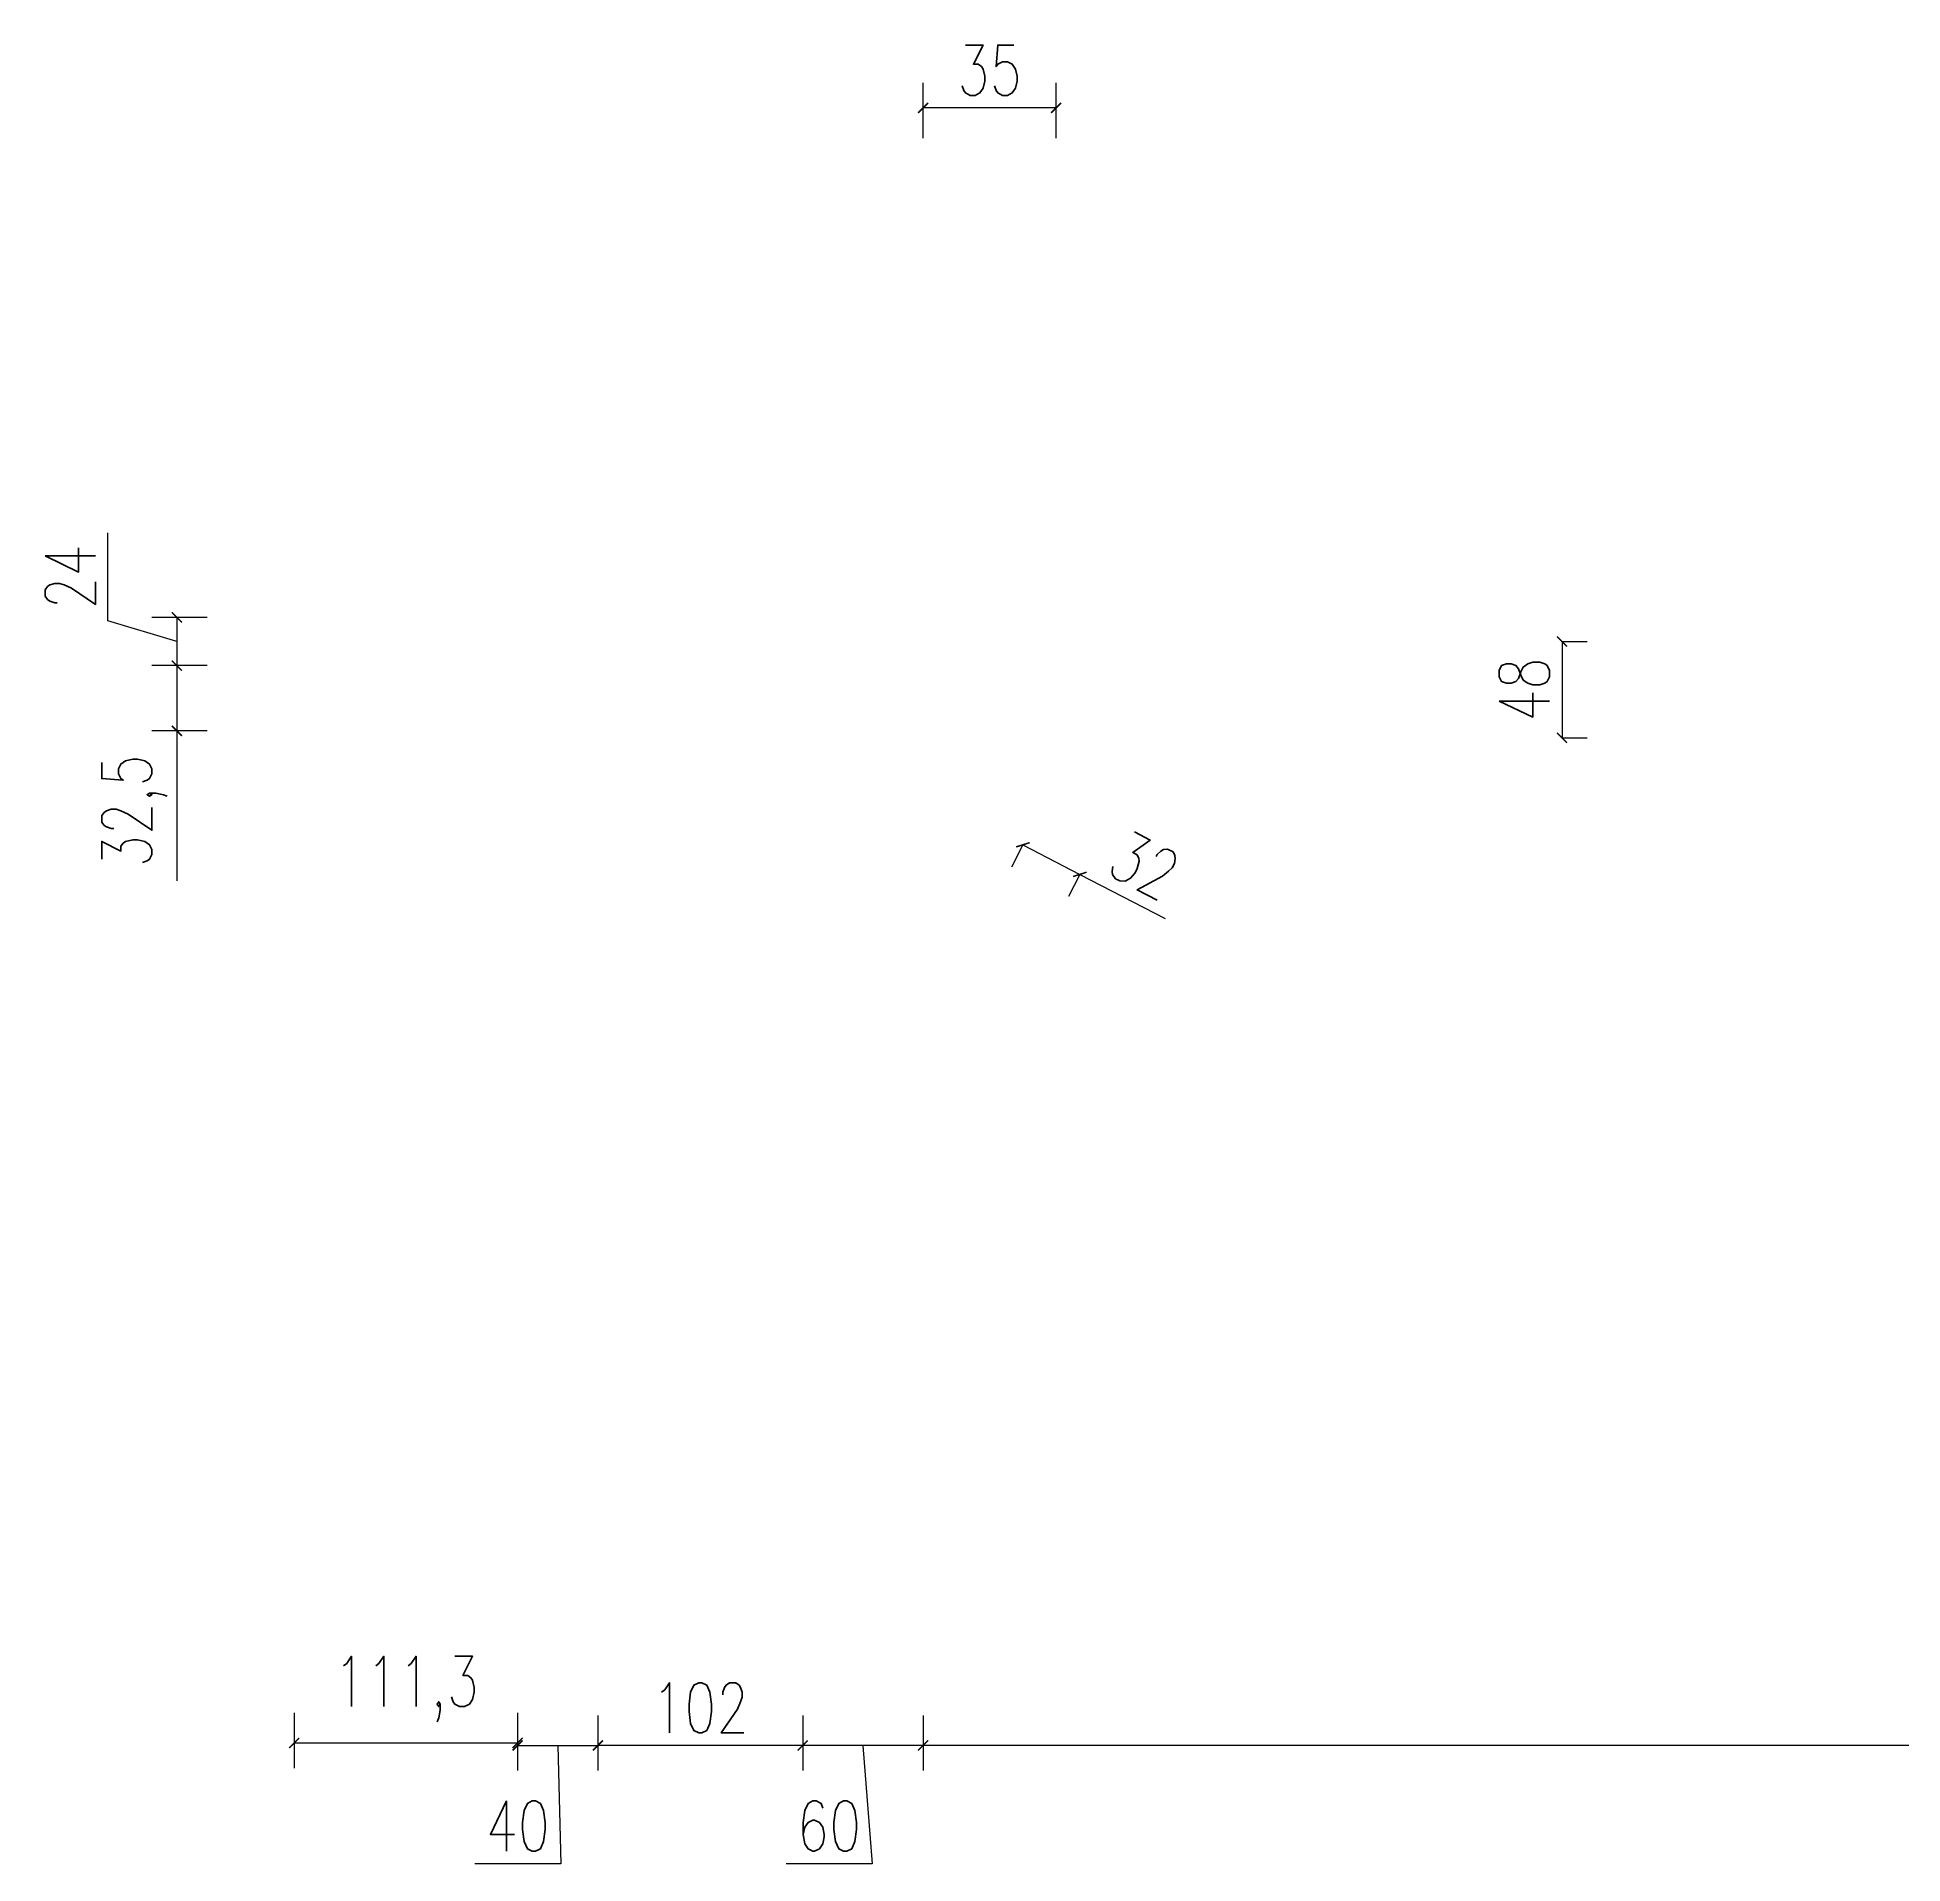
# Model space of a CAD drawing. Header units: millimetres. Extents: x -324080 to 120693, y -32448 to 53734.
# Drawn here: x -60403 to -59474, y 12865 to 13775 of the extents above; entities that cross this region are included whole.
import ezdxf

# ---------------------------------------------------------------- set-up
doc = ezdxf.new("R2010")
doc.units = ezdxf.units.MM
doc.styles.add('Opisowy', font='simplex.shx', dxfattribs={"width": 0.75, "height": 2.5})
doc.dimstyles.new('Opisowy', dxfattribs={"dimscale": 0, "dimtxt": 2.5, "dimasz": 0.5, "dimexe": 1.25, "dimexo": 0.625, "dimtad": 1, "dimdec": 1, "dimtxsty": 'Opisowy', "dimblk": 'ARCHTICK', "dimcen": 1, "dimadec": 0, "dimazin": 0, "dimtfac": 1, "dimtdec": 1, "dimtmove": 0, "dimatfit": 3, "dimfxl": 1.5, "dimfxlon": 1, "dimarcsym": 0})

# ---------------------------------------------------------------- blocks, each defined once
blk = doc.blocks.new('_ArchTick')
at = {"color": 0, "linetype": 'ByBlock', "const_width": 0.15}
blk.add_lwpolyline([(-0.5, -0.5), (0.5, 0.5)], dxfattribs=at)
blk = doc.blocks.new('*D179')
at = {"color": 0, "lineweight": -2, "transparency": 16777216}
for p, q in [((-59962.17, 12939.28), (-59962.17, 12911.78)), ((-58177.65, 12939.28), (-58177.65, 12911.78)), ((-58177.65, 12924.28), (-59962.17, 12924.28))]:
    blk.add_line(p, q, dxfattribs=at)
at = {"layer": 'Defpoints', "color": 0, "transparency": 16777216}
for p in [(-59962.17, 12982.17), (-58177.65, 12976.17), (-59962.17, 12924.28)]:
    blk.add_point(p, dxfattribs=at)
at = {"color": 0, "lineweight": -2, "transparency": 16777216, "xscale": 5, "yscale": 5, "zscale": 5, "rotation": 180}
blk.add_blockref('_ArchTick', (-59962.17, 12924.28), dxfattribs=at)
at = {"color": 0, "lineweight": -2, "transparency": 16777216, "xscale": 5, "yscale": 5, "zscale": 5}
blk.add_blockref('_ArchTick', (-58177.65, 12924.28), dxfattribs=at)
at = {"color": 0, "lineweight": 9, "transparency": 16777216, "insert": (-59069.91, 12945.41), "char_height": 25, "attachment_point": 5, "style": 'Opisowy'}
blk.add_mtext('1784,5', dxfattribs=at)
blk = doc.blocks.new('*D180')
at = {"color": 0, "lineweight": -2, "transparency": 16777216}
for p, q in [((-60022.17, 12939.28), (-60022.17, 12911.78)), ((-59962.17, 12939.28), (-59962.17, 12911.78)), ((-59962.17, 12924.28), (-60022.17, 12924.28)), ((-59992.17, 12924.28), (-59987.57, 12865.38)), ((-59987.57, 12865.38), (-60030.42, 12865.38))]:
    blk.add_line(p, q, dxfattribs=at)
at = {"layer": 'Defpoints', "color": 0, "transparency": 16777216}
for p in [(-60022.17, 12988.17), (-59962.17, 12982.17), (-60022.17, 12924.28)]:
    blk.add_point(p, dxfattribs=at)
at = {"color": 0, "lineweight": -2, "transparency": 16777216, "xscale": 5, "yscale": 5, "zscale": 5, "rotation": 180}
blk.add_blockref('_ArchTick', (-60022.17, 12924.28), dxfattribs=at)
at = {"color": 0, "lineweight": -2, "transparency": 16777216, "xscale": 5, "yscale": 5, "zscale": 5}
blk.add_blockref('_ArchTick', (-59962.17, 12924.28), dxfattribs=at)
at = {"color": 0, "lineweight": 9, "transparency": 16777216, "insert": (-60009, 12884.13), "char_height": 25, "attachment_point": 5, "style": 'Opisowy'}
blk.add_mtext('60', dxfattribs=at)
blk = doc.blocks.new('*D181')
at = {"color": 0, "lineweight": -2, "transparency": 16777216}
for p, q in [((-60124.17, 12939.28), (-60124.17, 12911.78)), ((-60022.17, 12939.28), (-60022.17, 12911.78)), ((-60022.17, 12924.28), (-60124.17, 12924.28))]:
    blk.add_line(p, q, dxfattribs=at)
at = {"layer": 'Defpoints', "color": 0, "transparency": 16777216}
for p in [(-60124.17, 13462.17), (-60022.17, 12988.17), (-60124.17, 12924.28)]:
    blk.add_point(p, dxfattribs=at)
at = {"color": 0, "lineweight": -2, "transparency": 16777216, "xscale": 5, "yscale": 5, "zscale": 5, "rotation": 180}
blk.add_blockref('_ArchTick', (-60124.17, 12924.28), dxfattribs=at)
at = {"color": 0, "lineweight": -2, "transparency": 16777216, "xscale": 5, "yscale": 5, "zscale": 5}
blk.add_blockref('_ArchTick', (-60022.17, 12924.28), dxfattribs=at)
at = {"color": 0, "lineweight": 9, "transparency": 16777216, "insert": (-60073.17, 12943.03), "char_height": 25, "attachment_point": 5, "style": 'Opisowy'}
blk.add_mtext('102', dxfattribs=at)
blk = doc.blocks.new('*D183')
at = {"color": 0, "lineweight": -2, "transparency": 16777216}
for p, q in [((-60368.25, 13484.49), (-60368.25, 13528.24)), ((-60333.88, 13474.17), (-60368.25, 13484.49)), ((-60318.88, 13486.17), (-60346.38, 13486.17)), ((-60333.88, 13486.17), (-60333.88, 13462.17)), ((-60318.88, 13462.17), (-60346.38, 13462.17))]:
    blk.add_line(p, q, dxfattribs=at)
at = {"layer": 'Defpoints', "color": 0, "transparency": 16777216}
for p in [(-60164.17, 13486.17), (-60333.88, 13462.17), (-60164.17, 13462.17)]:
    blk.add_point(p, dxfattribs=at)
at = {"color": 0, "lineweight": -2, "transparency": 16777216, "xscale": 5, "yscale": 5, "zscale": 5}
for p, rotation in [((-60333.88, 13486.17), 90), ((-60333.88, 13462.17), 270)]:
    blk.add_blockref('_ArchTick', p, dxfattribs=dict(at, rotation=rotation))
at = {"color": 0, "lineweight": 9, "transparency": 16777216, "insert": (-60387, 13506.36), "char_height": 25, "attachment_point": 5, "rotation": 90, "style": 'Opisowy'}
blk.add_mtext('24', dxfattribs=at)
blk = doc.blocks.new('*D184')
at = {"color": 0, "lineweight": -2, "transparency": 16777216}
for p, q in [((-60275.46, 12940.53), (-60275.46, 12913.03)), ((-60164.17, 12940.53), (-60164.17, 12913.03)), ((-60275.46, 12925.53), (-60164.17, 12925.53))]:
    blk.add_line(p, q, dxfattribs=at)
at = {"layer": 'Defpoints', "color": 0, "transparency": 16777216}
for p in [(-60164.17, 13462.17), (-60275.46, 13429.67), (-60164.17, 12925.53)]:
    blk.add_point(p, dxfattribs=at)
at = {"color": 0, "lineweight": -2, "transparency": 16777216, "xscale": 5, "yscale": 5, "zscale": 5, "rotation": 180}
blk.add_blockref('_ArchTick', (-60275.46, 12925.53), dxfattribs=at)
at = {"color": 0, "lineweight": -2, "transparency": 16777216, "xscale": 5, "yscale": 5, "zscale": 5}
blk.add_blockref('_ArchTick', (-60164.17, 12925.53), dxfattribs=at)
at = {"color": 0, "lineweight": 9, "transparency": 16777216, "insert": (-60219.55, 12952.37), "char_height": 25, "attachment_point": 5, "style": 'Opisowy'}
blk.add_mtext('111,3', dxfattribs=at)
blk = doc.blocks.new('*D185')
at = {"color": 0, "lineweight": -2, "transparency": 16777216}
for p, q in [((-60164.17, 12939.28), (-60164.17, 12911.78)), ((-60124.17, 12939.28), (-60124.17, 12911.78)), ((-60164.17, 12924.28), (-60124.17, 12924.28)), ((-60144.17, 12924.28), (-60142.66, 12865.38)), ((-60142.66, 12865.38), (-60185.52, 12865.38))]:
    blk.add_line(p, q, dxfattribs=at)
at = {"layer": 'Defpoints', "color": 0, "transparency": 16777216}
for p in [(-60164.17, 13462.17), (-60124.17, 13462.17), (-60124.17, 12924.28)]:
    blk.add_point(p, dxfattribs=at)
at = {"color": 0, "lineweight": -2, "transparency": 16777216, "xscale": 5, "yscale": 5, "zscale": 5, "rotation": 180}
blk.add_blockref('_ArchTick', (-60164.17, 12924.28), dxfattribs=at)
at = {"color": 0, "lineweight": -2, "transparency": 16777216, "xscale": 5, "yscale": 5, "zscale": 5}
blk.add_blockref('_ArchTick', (-60124.17, 12924.28), dxfattribs=at)
at = {"color": 0, "lineweight": 9, "transparency": 16777216, "insert": (-60164.09, 12884.13), "char_height": 25, "attachment_point": 5, "style": 'Opisowy'}
blk.add_mtext('40', dxfattribs=at)
blk = doc.blocks.new('*D186')
at = {"color": 0, "lineweight": -2, "transparency": 16777216}
for p, q in [((-60333.88, 13462.17), (-60346.38, 13462.17)), ((-60333.88, 13462.17), (-60333.88, 13429.67)), ((-60318.88, 13429.67), (-60346.38, 13429.67)), ((-60333.88, 13429.67), (-60333.88, 13355.02))]:
    blk.add_line(p, q, dxfattribs=at)
at = {"layer": 'Defpoints', "color": 0, "transparency": 16777216}
for p in [(-60331.38, 13462.17), (-60333.88, 13429.67), (-60275.46, 13429.67)]:
    blk.add_point(p, dxfattribs=at)
at = {"color": 0, "lineweight": -2, "transparency": 16777216, "xscale": 5, "yscale": 5, "zscale": 5}
for p, rotation in [((-60333.88, 13462.17), 90), ((-60333.88, 13429.67), 270)]:
    blk.add_blockref('_ArchTick', p, dxfattribs=dict(at, rotation=rotation))
at = {"color": 0, "lineweight": 9, "transparency": 16777216, "insert": (-60355.01, 13389.85), "char_height": 25, "attachment_point": 5, "rotation": 90, "style": 'Opisowy'}
blk.add_mtext('32,5', dxfattribs=at)
blk = doc.blocks.new('*D197')
at = {"color": 0, "lineweight": -2, "transparency": 16777216}
for p, q in [((-59643.95, 13474.17), (-59631.45, 13474.17)), ((-59643.95, 13474.17), (-59643.95, 13426.17)), ((-59643.95, 13426.17), (-59631.45, 13426.17))]:
    blk.add_line(p, q, dxfattribs=at)
at = {"layer": 'Defpoints', "color": 0, "transparency": 16777216}
for p in [(-59643.95, 13474.17), (-59643.95, 13426.17), (-59643.95, 13426.17)]:
    blk.add_point(p, dxfattribs=at)
at = {"color": 0, "lineweight": -2, "transparency": 16777216, "xscale": 5, "yscale": 5, "zscale": 5}
for p, rotation in [((-59643.95, 13474.17), 90), ((-59643.95, 13426.17), 270)]:
    blk.add_blockref('_ArchTick', p, dxfattribs=dict(at, rotation=rotation))
at = {"color": 0, "lineweight": 9, "transparency": 16777216, "insert": (-59662.7, 13450.17), "char_height": 25, "attachment_point": 5, "rotation": 90, "style": 'Opisowy'}
blk.add_mtext('48', dxfattribs=at)
blk = doc.blocks.new('*D198')
at = {"color": 0, "lineweight": -2, "transparency": 16777216}
for p, q in [((-59912.48, 13372.93), (-59918.24, 13361.84)), ((-59912.48, 13372.93), (-59884.08, 13358.2)), ((-59884.08, 13358.2), (-59889.83, 13347.11)), ((-59884.08, 13358.2), (-59841.59, 13336.17))]:
    blk.add_line(p, q, dxfattribs=at)
at = {"layer": 'Defpoints', "color": 0, "transparency": 16777216}
for p in [(-59912.48, 13372.93), (-59884.08, 13358.2), (-59884.08, 13358.2)]:
    blk.add_point(p, dxfattribs=at)
at = {"color": 0, "lineweight": -2, "transparency": 16777216, "xscale": 5, "yscale": 5, "zscale": 5}
for p, rotation in [((-59912.48, 13372.93), 152.5932701378723), ((-59884.08, 13358.2), 332.5932701378723)]:
    blk.add_blockref('_ArchTick', p, dxfattribs=dict(at, rotation=rotation))
at = {"color": 0, "lineweight": 9, "transparency": 16777216, "insert": (-59851.98, 13362.68), "char_height": 25, "attachment_point": 5, "rotation": 332.59327, "style": 'Opisowy'}
blk.add_mtext('32', dxfattribs=at)
blk = doc.blocks.new('*D207')
at = {"color": 0, "lineweight": -2, "transparency": 16777216}
for p, q in [((-59962.17, 13725), (-59962.17, 13752.5)), ((-59895.95, 13725), (-59895.95, 13752.5)), ((-59895.95, 13740), (-59962.17, 13740))]:
    blk.add_line(p, q, dxfattribs=at)
at = {"layer": 'Defpoints', "color": 0, "transparency": 16777216}
for p in [(-59962.17, 13740), (-59962.17, 13486.17), (-59895.95, 13486.17)]:
    blk.add_point(p, dxfattribs=at)
at = {"color": 0, "lineweight": -2, "transparency": 16777216, "xscale": 5, "yscale": 5, "zscale": 5, "rotation": 180}
blk.add_blockref('_ArchTick', (-59962.17, 13740), dxfattribs=at)
at = {"color": 0, "lineweight": -2, "transparency": 16777216, "xscale": 5, "yscale": 5, "zscale": 5}
blk.add_blockref('_ArchTick', (-59895.95, 13740), dxfattribs=at)
at = {"color": 0, "lineweight": 9, "transparency": 16777216, "insert": (-59929.06, 13758.75), "char_height": 25, "attachment_point": 5, "style": 'Opisowy'}
blk.add_mtext('35', dxfattribs=at)

msp = doc.modelspace()

# ---------------------------------------------------------------- dimensions: what is measured, and where the dimension line sits
at = {"lineweight": 9}
dim = msp.add_aligned_dim(p1=(-59895.95, 13486.17), p2=(-59962.17, 13486.17), distance=-253.83, text='35', dimstyle='Opisowy', dxfattribs=at)
dim.commit()
dim.dimension.update_dxf_attribs({"geometry": '*D207', "text_midpoint": (-59929.06, 13758.75)})
for base, p1, p2, picture, middle in [((-60333.88, 13462.17), (-60164.17, 13486.17), (-60164.17, 13462.17), '*D183', (-60387, 13490.74)), ((-60333.88, 13429.67), (-60331.38, 13462.17), (-60275.46, 13429.67), '*D186', (-60355.01, 13389.85))]:
    dim = msp.add_linear_dim(base=base, p1=p1, p2=p2, angle=270, dimstyle='Opisowy', dxfattribs=at)
    dim.commit()
    dim.dimension.update_dxf_attribs({"geometry": picture, "text_midpoint": middle})
for p1, p2, picture, middle in [((-59643.95, 13474.17), (-59643.95, 13426.17), '*D197', (-59662.7, 13450.17)), ((-59912.48, 13372.93), (-59884.08, 13358.2), '*D198', (-59851.98, 13362.68))]:
    dim = msp.add_aligned_dim(p1=p1, p2=p2, distance=0, dimstyle='Opisowy', dxfattribs=at)
    dim.commit()
    dim.dimension.update_dxf_attribs({"geometry": picture, "text_midpoint": middle})
for base, p1, p2, picture, middle in [((-60164.17, 12925.53), (-60275.46, 13429.67), (-60164.17, 13462.17), '*D184', (-60219.55, 12952.37)), ((-60124.17, 12924.28), (-60164.17, 13462.17), (-60124.17, 13462.17), '*D185', (-60148.91, 12865.38))]:
    dim = msp.add_linear_dim(base=base, p1=p1, p2=p2, angle=180, dimstyle='Opisowy', dxfattribs=at)
    dim.commit()
    dim.dimension.update_dxf_attribs({"geometry": picture, "text_midpoint": middle, "dimtype": 160})
for base, p1, p2, picture, middle in [((-60124.17, 12924.28), (-60022.17, 12988.17), (-60124.17, 13462.17), '*D181', (-60073.17, 12943.03)), ((-59962.17, 12924.28), (-58177.65, 12976.17), (-59962.17, 12982.17), '*D179', (-59069.91, 12945.41))]:
    dim = msp.add_linear_dim(base=base, p1=p1, p2=p2, dimstyle='Opisowy', dxfattribs=at)
    dim.commit()
    dim.dimension.update_dxf_attribs({"geometry": picture, "text_midpoint": middle})
dim = msp.add_linear_dim(base=(-60022.17, 12924.28), p1=(-59962.17, 12982.17), p2=(-60022.17, 12988.17), dimstyle='Opisowy', dxfattribs=at)
dim.commit()
dim.dimension.update_dxf_attribs({"geometry": '*D180', "text_midpoint": (-59993.82, 12865.38), "dimtype": 160})

doc.saveas('drawing.dxf')
